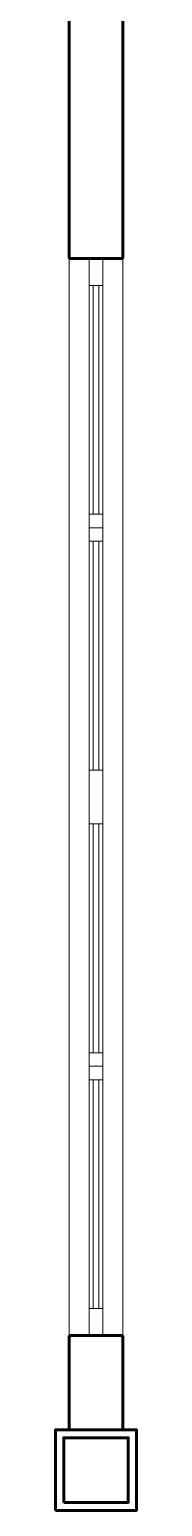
# Model space of a CAD drawing. Header units: millimetres. Extents: x 72 to 2370, y -203 to 794.
# Drawn here: x 1744.82 to 1745.12, y 392.95 to 398.43 of the extents above; entities that cross this region are included whole.
import ezdxf

# ---------------------------------------------------------------- set-up
doc = ezdxf.new("R2010")
doc.units = ezdxf.units.MM
for name, color, linetype, lineweight in [('envolvente', 164, 'Continuous', 60), ('Estructura', 1, 'Continuous', 60), ('ventanas', 132, 'Continuous', 9)]:
    doc.layers.add(name, color=color, linetype=linetype, lineweight=lineweight)

msp = doc.modelspace()

# ---------------------------------------------------------------- linework, layer by layer
at = {"layer": 'envolvente'}
for p, q in [((1744.8739, 397.5801), (1744.8739, 398.5801)), ((1745.0739, 397.5801), (1745.0739, 398.5801)), ((1744.8739, 397.5801), (1745.0739, 397.5801)), ((1744.8739, 393.2301), (1744.8739, 393.5801)), ((1744.8739, 393.5801), (1745.0739, 393.5801)), ((1745.0739, 393.2301), (1745.0739, 393.5801))]:
    msp.add_line(p, q, dxfattribs=at)
at = {"layer": 'envolvente', "lineweight": 9}
for p, q in [((1744.8739, 393.5801), (1744.8739, 397.5801)), ((1745.0739, 397.5801), (1745.0739, 393.5801))]:
    msp.add_line(p, q, dxfattribs=at)
at = {"layer": 'Estructura'}
for points in [[(1744.8239, 392.9301), (1745.1239, 392.9301), (1745.1239, 393.2301), (1744.8239, 393.2301)], [(1744.8539, 392.9601), (1745.0939, 392.9601), (1745.0939, 393.2001), (1744.8539, 393.2001)]]:
    msp.add_lwpolyline(points, close=True, dxfattribs=at)
at = {"layer": 'ventanas'}
for p, q in [((1744.9489, 395.5801), (1744.9489, 397.5801)), ((1744.9989, 397.5801), (1744.9989, 395.5801)), ((1744.9489, 397.4801), (1744.9989, 397.4801)), ((1744.9639, 397.4801), (1744.9639, 396.6301)), ((1744.9839, 397.4801), (1744.9839, 396.6301)), ((1744.9489, 396.6301), (1744.9989, 396.6301)), ((1744.9489, 396.5801), (1744.9989, 396.5801)), ((1744.9489, 396.5301), (1744.9989, 396.5301)), ((1744.9639, 396.5301), (1744.9639, 395.6801)), ((1744.9839, 396.5301), (1744.9839, 395.6801)), ((1744.9989, 395.6801), (1744.9489, 395.6801)), ((1744.9489, 393.5801), (1744.9489, 395.5801)), ((1744.9989, 395.5801), (1744.9989, 393.5801)), ((1744.9489, 395.4801), (1744.9989, 395.4801)), ((1744.9639, 395.4801), (1744.9639, 394.6301)), ((1744.9839, 395.4801), (1744.9839, 394.6301)), ((1744.9489, 394.6301), (1744.9989, 394.6301)), ((1744.9489, 394.5801), (1744.9989, 394.5801)), ((1744.9489, 394.5301), (1744.9989, 394.5301)), ((1744.9639, 394.5301), (1744.9639, 393.6801)), ((1744.9839, 394.5301), (1744.9839, 393.6801)), ((1744.9989, 393.6801), (1744.9489, 393.6801))]:
    msp.add_line(p, q, dxfattribs=at)

doc.saveas('drawing.dxf')
